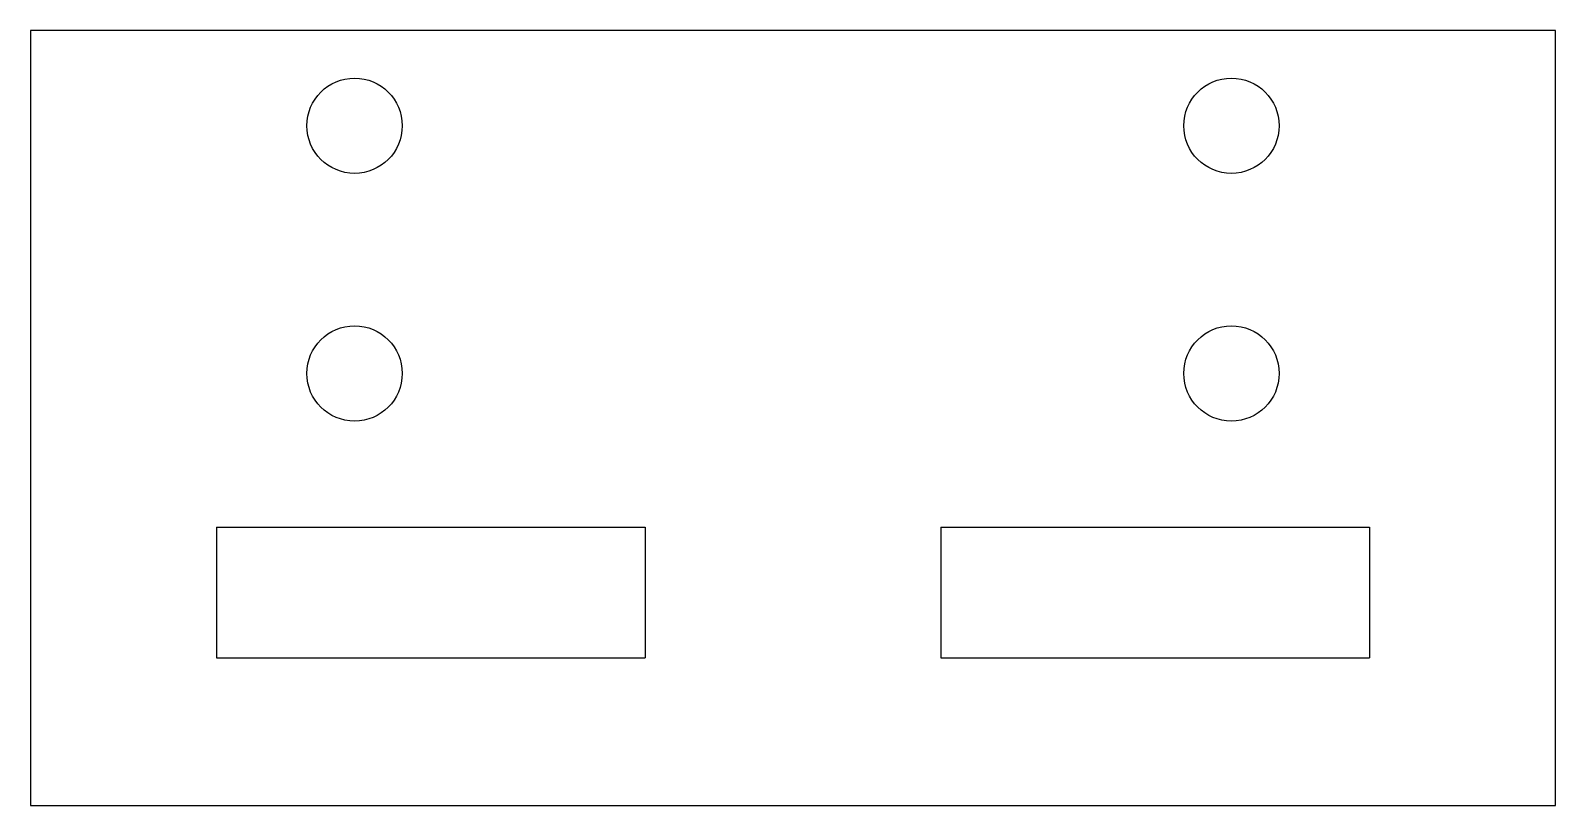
# Model space of a CAD drawing. Header units: millimetres. Extents: x 0 to 80, y 0 to 40.7.
import ezdxf

# ---------------------------------------------------------------- set-up
doc = ezdxf.new("R2010")
doc.units = ezdxf.units.MM

msp = doc.modelspace()

# ---------------------------------------------------------------- linework, layer by layer
for p, q in [((0, 40.675), (0, 0)), ((80, 40.675), (0, 40.675)), ((80, 0), (80, 40.675)), ((9.75, 14.6), (9.75, 7.75)), ((9.75, 14.6), (32.25, 14.6)), ((32.25, 14.6), (32.25, 7.75)), ((47.75, 14.6), (47.75, 7.75)), ((47.75, 14.6), (70.25, 14.6)), ((70.25, 14.6), (70.25, 7.75)), ((9.75, 7.75), (32.25, 7.75)), ((47.75, 7.75), (70.25, 7.75)), ((0, 0), (80, 0))]:
    msp.add_line(p, q)
for centre in [(17, 35.675), (63, 35.675), (17, 22.675), (63, 22.675)]:
    msp.add_circle(centre, 2.5)

doc.saveas('drawing.dxf')
